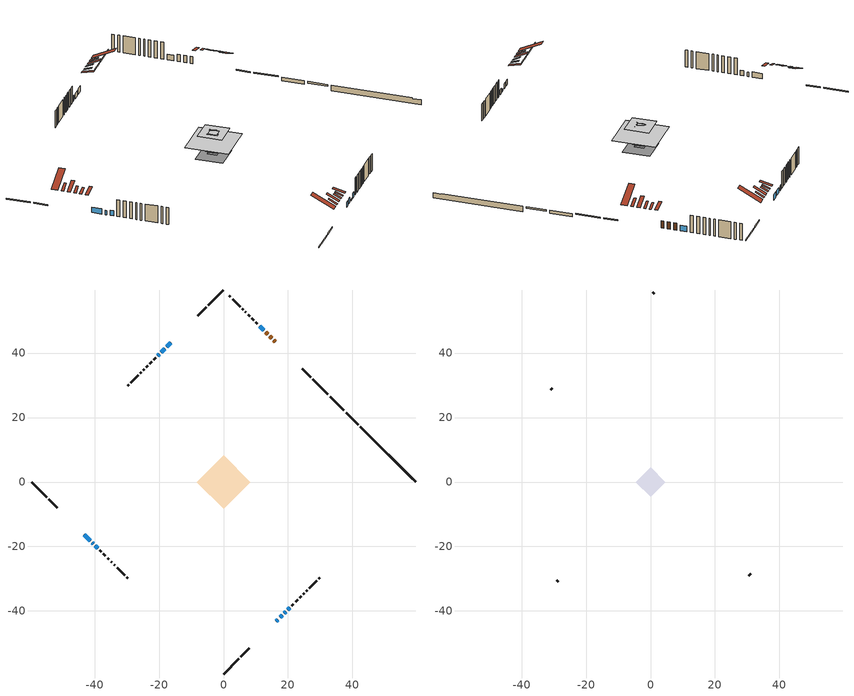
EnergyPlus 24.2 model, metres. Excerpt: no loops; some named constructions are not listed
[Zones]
conditioned space
 floor adiabatic (Floor5 construction): -2.42,0 0,2.42 2.42,0 0,-2.42 z0.31
 floor adiabatic (AdiabaticFloorConstruction): -8.24,0 0,8.24 8.24,0 0,-8.24 z2.75
 floor foundation (Slab1 construction): -5.19,0 0,5.19 5.19,0 0,-5.19 z-1.34
 floor foundation (Slab2 construction): -1.66,0 0,1.66 1.66,0 0,-1.66 z-0.15
 floor foundation (Slab2 construction 1): -1.77,0 0,1.77 1.77,0 0,-1.77 z-0.61
 wall outside (RimJoist1 construction): 0,-59.58 4.66,-54.92 / -59.58,0 -54.92,-4.66 / 0,59.58 -4.66,54.92 / 32.39,27.19 27.73,31.85 z0.31:0.61
 wall outside (RimJoist5 construction): 5.32,-54.26 7.97,-51.61 / -54.26,-5.32 -51.61,-7.97 / -5.32,54.26 -7.97,51.61 / 27.07,32.5 24.42,35.16 z0.31:0.61
 wall outside (AdiabaticWallConstruction 1): 16.07,43.51 15.57,44.01 / 14.92,44.66 14.4,45.17 / 13.75,45.83 13.14,46.44 z0.31:2.34
 wall outside (AdiabaticWallConstruction): 16.32,-43.26 16.9,-42.68 / -18.2,41.38 -19.35,40.23 / 19.95,-39.63 20.52,-39.06 z0.31:1.73; 17.55,-42.02 18.2,-41.38 / -20.01,39.57 -20.4,39.17 / -39.73,-19.84 -39.09,-20.49 z0.31:1.84; -43.26,-16.32 -41.32,-18.26 / -16.32,43.26 -17.55,42.03 / 12.49,47.09 11.19,48.39 z0.31:1.83; -40.66,-18.92 -40.39,-19.19 z0.31:1.53; 18.86,-40.72 19.29,-40.29 z0.31:0.77
 wall outside (Wall1 construction): 21.18,-38.4 21.69,-37.89 / -38.43,-21.15 -37.92,-21.66 / -21.06,38.52 -21.57,38.01 / 10.53,49.04 10.02,49.55 z0.31:5.19
 wall outside (Wall2 construction): 22.35,-37.23 22.97,-36.61 / -37.26,-22.32 -36.64,-22.94 / -22.23,37.35 -22.85,36.73 / 9.37,50.21 8.75,50.83 z0.31:5.19
 wall outside (Wall3 construction): 23.62,-35.95 24.08,-35.5 / -35.98,-23.59 -35.53,-24.05 / -23.51,36.07 -23.96,35.62 / 8.09,51.49 7.64,51.94 z0.31:5.19
 wall outside (Wall4 construction): 24.74,-34.84 24.98,-34.59 / -34.87,-24.71 -34.62,-24.96 / -24.62,34.96 -24.87,34.71 / 6.98,52.6 6.73,52.85 z0.31:5.19
 wall outside (Wall5 construction): 25.64,-33.94 25.91,-33.66 / -33.97,-25.61 -33.69,-25.89 / -25.52,34.05 -25.8,33.78 / 6.07,53.51 5.8,53.78 z0.31:5.19
 wall outside (Wall6 construction): 26.57,-33.01 28.91,-30.66 / -33.04,-26.54 -30.69,-28.88 / -26.45,33.12 -28.8,30.78 / 5.14,54.44 2.8,56.78 z0.31:5.19
 wall outside (Wall7 construction): 29.57,-30.01 29.89,-29.69 / -30.04,-29.54 -29.72,-29.86 / -29.45,30.13 -29.77,29.8 / 2.14,57.44 1.82,57.76 z0.31:5.19
 wall foundation (FoundationWall1 construction): 42.44,17.13,-1.34 42.44,17.13,0.26 57.87,1.71,0.26 57.87,1.71,0.07 59.58,0,0.07 59.58,0,-1.34
 wall foundation (FoundationWall2 construction): 41.79,17.79 38.02,21.56 z-0.15:0.31
 wall foundation (FoundationWall3 construction): 37.36,22.22 33.05,26.53 z-0.61:0.3
 window (WindowConstruction): 16.32,-43.26 16.9,-42.68 z0.31:1.73
 window (WindowConstruction 6): 17.55,-42.02 18.2,-41.38 z0.31:1.83
 window (WindowConstruction 7): -43.26,-16.32 -41.32,-18.26 z0.31:1.83
 window (WindowConstruction 8): -16.32,43.26 -17.54,42.03 z0.31:1.83
 window (WindowConstruction 10): -40.66,-18.92 -40.39,-19.19 z0.31:1.53
 window (WindowConstruction 1): -18.2,41.38 -19.35,40.23 z0.31:1.73
 window (WindowConstruction 9): 18.86,-40.72 19.29,-40.29 z0.31:0.77
 window (WindowConstruction 2): 12.48,47.09 11.19,48.39 z0.31:1.83
 window (WindowConstruction 3): -20.01,39.57 -20.4,39.17 z0.31:1.83
 window (WindowConstruction 4): 19.95,-39.63 20.52,-39.06 z0.31:1.73
 window (WindowConstruction 5): -39.73,-19.85 -39.09,-20.49 z0.31:1.83
 door (Door): 16.07,43.51 15.57,44.01 z0.31:2.34
 door (Door 1): 14.92,44.66 14.41,45.17 z0.31:2.34
 door (Door 2): 13.75,45.83 13.14,46.44 z0.31:2.34
 ceiling adiabatic (AdiabaticFloorConstruction): 0,-8.24 8.24,0 0,8.24 -8.24,0 z2.75
 roof outside (Roof2 construction): 10.98,-48.6,5.19 9.31,-46.94,6.36 8.85,-47.41,6.36 10.51,-49.07,5.19; -48.6,-10.98,5.19 -46.94,-9.31,6.36 -47.41,-8.85,6.36 -49.07,-10.51,5.19; -10.98,48.6,5.19 -9.31,46.94,6.36 -8.85,47.41,6.36 -10.51,49.07,5.19; 21.42,38.16,5.19 19.75,36.5,6.36 20.22,36.04,6.36 21.88,37.7,5.19
 roof outside (Roof3 construction): 12.29,-47.29,5.19 9.94,-44.94,6.85 9.28,-45.59,6.85 11.63,-47.95,5.19; -47.29,-12.29,5.19 -44.94,-9.94,6.85 -45.59,-9.28,6.85 -47.95,-11.63,5.19; -12.29,47.29,5.19 -9.94,44.94,6.85 -9.28,45.59,6.85 -11.63,47.95,5.19; 20.1,39.48,5.19 17.75,37.13,6.85 18.41,36.47,6.85 20.76,38.82,5.19
 roof outside (Roof4 construction): 13.34,-46.23,5.19 11.92,-44.81,6.19 11.52,-45.21,6.19 12.95,-46.63,5.19; -46.23,-13.34,5.19 -44.81,-11.92,6.19 -45.21,-11.52,6.19 -46.63,-12.95,5.19; -13.34,46.23,5.19 -11.92,44.81,6.19 -11.52,45.21,6.19 -12.95,46.63,5.19; 19.05,40.53,5.19 17.62,39.11,6.19 18.02,38.71,6.19 19.44,40.13,5.19
attic - vented
 floor to conditioned space (Floor1 construction Reversed): -4.63,0 0,4.63 4.63,0 0,-4.63 z5.19
 floor to conditioned space (Floor2 construction Reversed): -1.6,0 0,1.6 1.6,0 0,-1.6 z5.19
 floor to conditioned space (Floor3 construction Reversed): -1.26,0 0,1.26 1.26,0 0,-1.26 z5.19
 floor to conditioned space (Floor4 construction Reversed): -1.99,0 0,1.99 1.99,0 0,-1.99 z5.19
 wall outside (Wall8 construction): 30.55,-29.03 31.06,-28.52 / -29.06,-30.52 -28.55,-31.03 / -30.43,29.15 -30.94,28.64 / 1.16,58.41 0.66,58.92 z0.31:5.19
 roof outside (Roof1 construction): 9.85,-49.72,5.19 5.47,-45.34,8.28 4.25,-46.57,8.28 8.63,-50.95,5.19; -49.72,-9.85,5.19 -45.34,-5.47,8.28 -46.57,-4.25,8.28 -50.95,-8.63,5.19; -9.85,49.72,5.19 -5.47,45.34,8.28 -4.25,46.57,8.28 -8.63,50.95,5.19; 22.54,37.04,5.19 18.16,32.66,8.28 19.38,31.44,8.28 23.76,35.82,5.19
 roof outside (Roof5 construction): 14.41,-45.17,5.19 12.85,-43.61,5.92 12.44,-44.02,5.92 14,-45.58,5.19; -45.17,-14.41,5.19 -43.61,-12.85,5.92 -44.02,-12.44,5.92 -45.58,-14,5.19; -14.41,45.17,5.19 -12.85,43.61,5.92 -12.44,44.02,5.92 -14,45.58,5.19; 17.98,41.6,5.19 16.42,40.04,5.92 16.83,39.63,5.92 18.39,41.19,5.19
 roof outside (Roof6 construction): 15.67,-43.91,5.19 13.35,-41.6,6.01 12.75,-42.19,6.01 15.07,-44.51,5.19; -43.91,-15.67,5.19 -41.6,-13.35,6.01 -42.19,-12.75,6.01 -44.51,-15.07,5.19; -15.67,43.91,5.19 -13.35,41.6,6.01 -12.75,42.19,6.01 -15.07,44.51,5.19; 16.73,42.85,5.19 14.41,40.54,6.01 15.01,39.94,6.01 17.32,42.26,5.19
[Material] Roughness=Rough; Thermal Absorptance=0.9
Name | Thickness {m} | Conductivity {W/m-K} | Density {kg/m3} | Specific Heat {J/kg-K} | Solar Absorptance | Visible Absorptance
ceiling loosefill ins | 0.169333 | 0.0480833 | 16.02 | 1046.75 | 0.7 | 0.7
ceiling loosefill ins 1 | 0.0846667 | 0.0480833 | 16.02 | 1046.75 | 0.7 | 0.7
ceiling stud and cavity | 0.1397 | 0.138459 | 65.682 | 1177.47 | 0.7 | 0.7
ceiling stud and cavity 1 | 0.0889 | 0.9709 | 20.9862 | 1087.66 | 0.7 | 0.7
ceiling stud and cavity 2 | 0.0889 | 42.3981 | 6.31874 | 1174.65 | 0.7 | 0.7
ceiling stud and cavity 3 | 0.1397 | 1.08676 | 65.682 | 1177.47 | 0.7 | 0.7
gypsum board | 0.0127 | 0.160291 | 801 | 837.4 | 0.6 | 0.6
gypsum board 1 | 0.00254 | 0.160291 | 801 | 837.4 | 0.6 | 0.6
[Construction]
Floor1 construction: ceiling loosefill ins, ceiling stud and cavity, gypsum board
Floor2 construction: ceiling stud and cavity 1, gypsum board 1
Floor3 construction: ceiling stud and cavity 2, gypsum board 1
Floor4 construction: ceiling loosefill ins 1, ceiling stud and cavity 3, gypsum board
[EnergyManagementSystem:Program]
component_loads_program: Set loads_htg_walls = 0; Set loads_htg_rim_joists = 0; Set loads_htg_foundation_walls = 0; Set loads_htg_floors = 0; Set loads_htg_slabs = 0; Set loads_htg_ceilings = 0; Set loads_htg_roofs = 0; Set loads_htg_windows_conduction = 0; Set loads_htg_windows_solar = 0; Set loads_htg_doors = 0; Set loads_htg_skylights_conduction = 0; Set loads_htg_skylights_solar = 0; Set loads_htg_internal_mass = 0; Set loads_htg_intgains = 0; Set loads_htg_lighting = 0; Set loads_htg_infil = 0; Set loads_htg_mechvent = 0; Set loads_htg_natvent = 0; Set loads_htg_whf = 0; Set loads_htg_ducts = 0; Set loads_clg_walls = 0; Set loads_clg_rim_joists = 0; Set loads_clg_foundation_walls = 0; Set loads_clg_floors = 0; Set loads_clg_slabs = 0; Set loads_clg_ceilings = 0; Set loads_clg_roofs = 0; Set loads_clg_windows_conduction = 0; Set loads_clg_windows_solar = 0; Set loads_clg_doors = 0; Set loads_clg_skylights_conduction = 0; Set loads_clg_skylights_solar = 0; Set loads_clg_internal_mass = 0; Set loads_clg_intgains = 0; Set loads_clg_lighting = 0; Set loads_clg_infil = 0; Set loads_clg_mechvent = 0; Set loads_clg_natvent = 0; Set loads_clg_whf = 0; Set loads_clg_ducts = 0; Set hr_walls = 0; Set hr_walls = hr_walls + s_conv_33 + s_ig_33 + s_sol_33 + s_lgt_33 + s_surf_33; Set hr_walls = hr_walls + s_conv_34 + s_ig_34 + s_sol_34 + s_lgt_34 + s_surf_34; Set hr_walls = hr_walls + s_conv_35 + s_ig_35 + s_sol_35 + s_lgt_35 + s_surf_35; Set hr_walls = hr_walls + s_conv_36 + s_ig_36 + s_sol_36 + s_lgt_36 + s_surf_36; Set hr_walls = hr_walls + s_conv_37 + s_ig_37 + s_sol_37 + s_lgt_37 + s_surf_37; Set hr_walls = hr_walls + s_conv_38 + s_ig_38 + s_sol_38 + s_lgt_38 + s_surf_38; Set hr_walls = hr_walls + s_conv_39 + s_ig_39 + s_sol_39 + s_lgt_39 + s_surf_39; Set hr_walls = hr_walls + s_conv_40 + s_ig_40 + s_sol_40 + s_lgt_40 + s_surf_40; Set hr_walls = hr_walls + s_conv_41 + s_ig_41 + s_sol_41 + s_lgt_41 + s_surf_41; Set hr_walls = hr_walls + s_conv_42 + s_ig_42 + s_sol_42 + s_lgt_42 + s_surf_42; Set hr_walls = hr_walls + s_conv_43 + s_ig_43 + s_sol_43 + s_lgt_43 + s_surf_43; Set hr_walls = hr_walls + s_conv_44 + s_ig_44 + s_sol_44 + s_lgt_44 + s_surf_44; Set hr_walls = hr_walls + s_conv_45 + s_ig_45 + s_sol_45 + s_lgt_45 + s_surf_45; Set hr_walls = hr_walls + s_conv_46 + s_ig_46 + s_sol_46 + s_lgt_46 + s_surf_46; Set hr_walls = hr_walls + s_conv_47 + s_ig_47 + s_sol_47 + s_lgt_47 + s_surf_47; Set hr_walls = hr_walls + s_conv_48 + s_ig_48 + s_sol_48 + s_lgt_48 + s_surf_48; Set hr_walls = hr_walls + s_conv_49 + s_ig_49 + s_sol_49 + s_lgt_49 + s_surf_49; Set hr_walls = hr_walls + s_conv_50 + s_ig_50 + s_sol_50 + s_lgt_50 + s_surf_50; Set hr_walls = hr_walls + s_conv_51 + s_ig_51 + s_sol_51 + s_lgt_51 + s_surf_51; Set hr_walls = hr_walls + s_conv_52 + s_ig_52 + s_sol_52 + s_lgt_52 + s_surf_52; Set hr_walls = hr_walls + s_conv_53 + s_ig_53 + s_sol_53 + s_lgt_53 + s_surf_53; Set hr_walls = hr_walls + s_conv_54 + s_ig_54 + s_sol_54 + s_lgt_54 + s_surf_54; Set hr_walls = hr_walls + s_conv_55 + s_ig_55 + s_sol_55 + s_lgt_55 + s_surf_55; Set hr_walls = hr_walls + s_conv_56 + s_ig_56 + s_sol_56 + s_lgt_56 + s_surf_56; Set hr_walls = hr_walls + s_conv_57 + s_ig_57 + s_sol_57 + s_lgt_57 + s_surf_57; Set hr_walls = hr_walls + s_conv_58 + s_ig_58 + s_sol_58 + s_lgt_58 + s_surf_58; Set hr_walls = hr_walls + s_conv_59 + s_ig_59 + s_sol_59 + s_lgt_59 + s_surf_59; Set hr_walls = hr_walls + s_conv_60 + s_ig_60 + s_sol_60 + s_lgt_60 + s_surf_60; Set hr_rim_joists = 0; Set hr_rim_joists = hr_rim_joists + s_conv_10 + s_ig_10 + s_sol_10 + s_lgt_10 + s_surf_10; Set hr_rim_joists = hr_rim_joists + s_conv_11 + s_ig_11 + s_sol_11 + s_lgt_11 + s_surf_11; Set hr_rim_joists = hr_rim_joists + s_conv_12 + s_ig_12 + s_sol_12 + s_lgt_12 + s_surf_12; Set hr_rim_joists = hr_rim_joists + s_conv_13 + s_ig_13 + s_sol_13 + s_lgt_13 + s_surf_13; Set hr_rim_joists = hr_rim_joists + s_conv_14 + s_ig_14 + s_sol_14 + s_lgt_14 + s_surf_14; Set hr_rim_joists = hr_rim_joists + s_conv_15 + s_ig_15 + s_sol_15 + s_lgt_15 + s_surf_15; Set hr_rim_joists = hr_rim_joists + s_conv_16 + s_ig_16 + s_sol_16 + s_lgt_16 + s_surf_16; Set hr_rim_joists = hr_rim_joists + s_conv_17 + s_ig_17 + s_sol_17 + s_lgt_17 + s_surf_17; Set hr_foundation_walls = 0; Set hr_foundation_walls = hr_foundation_walls + s_conv_5 + s_ig_5 + s_sol_5 + s_lgt_5 + s_surf_5; Set hr_foundation_walls = hr_foundation_walls + s_conv_6 + s_ig_6 + s_sol_6 + s_lgt_6 + s_surf_6; Set hr_foundation_walls = hr_foundation_walls + s_conv_7 + s_ig_7 + s_sol_7 + s_lgt_7 + s_surf_7; Set hr_floors = 0; Set hr_floors = hr_floors + s_conv_4 + s_ig_4 + s_sol_4 + s_lgt_4 + s_surf_4; Set hr_slabs = 0; Set hr_slabs = hr_slabs + s_conv_30 + s_ig_30 + s_sol_30 + s_lgt_30 + s_surf_30; Set hr_slabs = hr_slabs + s_conv_31 + s_ig_31 + s_sol_31 + s_lgt_31 + s_surf_31; Set hr_slabs = hr_slabs + s_conv_32 + s_ig_32 + s_sol_32 + s_lgt_32 + s_surf_32; Set hr_ceilings = 0; Set hr_ceilings = hr_ceilings + s_conv + s_ig + s_sol + s_lgt + s_surf; Set hr_ceilings = hr_ceilings + s_conv_1 + s_ig_1 + s_sol_1 + s_lgt_1 + s_surf_1; Set hr_ceilings = hr_ceilings + s_conv_2 + s_ig_2 + s_sol_2 + s_lgt_2 + s_surf_2; Set hr_ceilings = hr_ceilings + s_conv_3 + s_ig_3 + s_sol_3 + s_lgt_3 + s_surf_3; Set hr_roofs = 0; Set hr_roofs = hr_roofs + s_conv_18 + s_ig_18 + s_sol_18 + s_lgt_18 + s_surf_18; Set hr_roofs = hr_roofs + s_conv_19 + s_ig_19 + s_sol_19 + s_lgt_19 + s_surf_19; Set hr_roofs = hr_roofs + s_conv_20 + s_ig_20 + s_sol_20 + s_lgt_20 + s_surf_20; Set hr_roofs = hr_roofs + s_conv_21 + s_ig_21 + s_sol_21 + s_lgt_21 + s_surf_21; Set hr_roofs = hr_roofs + s_conv_22 + s_ig_22 + s_sol_22 + s_lgt_22 + s_surf_22; Set hr_roofs = hr_roofs + s_conv_23 + s_ig_23 + s_sol_23 + s_lgt_23 + s_surf_23; Set hr_roofs = hr_roofs + s_conv_24 + s_ig_24 + s_sol_24 + s_lgt_24 + s_surf_24; Set hr_roofs = hr_roofs + s_conv_25 + s_ig_25 + s_sol_25 + s_lgt_25 + s_surf_25; Set hr_roofs = hr_roofs + s_conv_26 + s_ig_26 + s_sol_26 + s_lgt_26 + s_surf_26; Set hr_roofs = hr_roofs + s_conv_27 + s_ig_27 + s_sol_27 + s_lgt_27 + s_surf_27; Set hr_roofs = hr_roofs + s_conv_28 + s_ig_28 + s_sol_28 + s_lgt_28 + s_surf_28; Set hr_roofs = hr_roofs + s_conv_29 + s_ig_29 + s_sol_29 + s_lgt_29 + s_surf_29; Set hr_windows_conduction = 0; Set hr_windows_conduction = hr_windows_conduction + ss_conv_3; Set hr_windows_conduction = hr_windows_conduction + ss_ig_3; Set hr_windows_conduction = hr_windows_conduction + ss_surf_3; Set hr_windows_conduction = hr_windows_conduction + ss_conv_4; Set hr_windows_conduction = hr_windows_conduction + ss_ig_4; Set hr_windows_conduction = hr_windows_conduction + ss_surf_4; Set hr_windows_conduction = hr_windows_conduction + ss_conv_5; Set hr_windows_conduction = hr_windows_conduction + ss_ig_5; Set hr_windows_conduction = hr_windows_conduction + ss_surf_5; Set hr_windows_conduction = hr_windows_conduction + ss_conv_6; Set hr_windows_conduction = hr_windows_conduction + ss_ig_6; Set hr_windows_conduction = hr_windows_conduction + ss_surf_6; Set hr_windows_conduction = hr_windows_conduction + ss_conv_7; Set hr_windows_conduction = hr_windows_conduction + ss_ig_7; Set hr_windows_conduction = hr_windows_conduction + ss_surf_7; Set hr_windows_conduction = hr_windows_conduction + ss_conv_8; Set hr_windows_conduction = hr_windows_conduction + ss_ig_8; Set hr_windows_conduction = hr_windows_conduction + ss_surf_8; Set hr_windows_conduction = hr_windows_conduction + ss_conv_9; Set hr_windows_conduction = hr_windows_conduction + ss_ig_9; Set hr_windows_conduction = hr_windows_conduction + ss_surf_9; Set hr_windows_conduction = hr_windows_conduction + ss_conv_10; Set hr_windows_conduction = hr_windows_conduction + ss_ig_10; Set hr_windows_conduction = hr_windows_conduction + ss_surf_10; Set hr_windows_conduction = hr_windows_conduction + ss_conv_11; Set hr_windows_conduction = hr_windows_conduction + ss_ig_11; Set hr_windows_conduction = hr_windows_conduction + ss_surf_11; Set hr_windows_conduction = hr_windows_conduction + ss_conv_12; Set hr_windows_conduction = hr_windows_conduction + ss_ig_12; Set hr_windows_conduction = hr_windows_conduction + ss_surf_12; Set hr_windows_conduction = hr_windows_conduction + ss_conv_13; Set hr_windows_conduction = hr_windows_conduction + ss_ig_13; Set hr_windows_conduction = hr_windows_conduction + ss_surf_13; Set hr_windows_solar = 0; Set hr_windows_solar = hr_windows_solar - ss_trans_in * ZoneTimestep * 3600 + ss_back_out * ZoneTimestep * 3600 + ss_trans_out * ZoneTimestep * 3600; Set hr_windows_solar = hr_windows_solar - ss_trans_in_1 * ZoneTimestep * 3600 + ss_back_out_1 * ZoneTimestep * 3600 + ss_trans_out_1 * ZoneTimestep * 3600; Set hr_windows_solar = hr_windows_solar - ss_trans_in_2 * ZoneTimestep * 3600 + ss_back_out_2 * ZoneTimestep * 3600 + ss_trans_out_2 * ZoneTimestep * 3600; Set hr_windows_solar = hr_windows_solar - ss_trans_in_3 * ZoneTimestep * 3600 + ss_back_out_3 * ZoneTimestep * 3600 + ss_trans_out_3 * ZoneTimestep * 3600; Set hr_windows_solar = hr_windows_solar - ss_trans_in_4 * ZoneTimestep * 3600 + ss_back_out_4 * ZoneTimestep * 3600 + ss_trans_out_4 * ZoneTimestep * 3600; Set hr_windows_solar = hr_windows_solar - ss_trans_in_5 * ZoneTimestep * 3600 + ss_back_out_5 * ZoneTimestep * 3600 + ss_trans_out_5 * ZoneTimestep * 3600; Set hr_windows_solar = hr_windows_solar - ss_trans_in_6 * ZoneTimestep * 3600 + ss_back_out_6 * ZoneTimestep * 3600 + ss_trans_out_6 * ZoneTimestep * 3600; Set hr_windows_solar = hr_windows_solar - ss_trans_in_7 * ZoneTimestep * 3600 + ss_back_out_7 * ZoneTimestep * 3600 + ss_trans_out_7 * ZoneTimestep * 3600; Set hr_windows_solar = hr_windows_solar - ss_trans_in_8 * ZoneTimestep * 3600 + ss_back_out_8 * ZoneTimestep * 3600 + ss_trans_out_8 * ZoneTimestep * 3600; Set hr_windows_solar = hr_windows_solar - ss_trans_in_9 * ZoneTimestep * 3600 + ss_back_out_9 * ZoneTimestep * 3600 + ss_trans_out_9 * ZoneTimestep * 3600; Set hr_windows_solar = hr_windows_solar - ss_trans_in_10 * ZoneTimestep * 3600 + ss_back_out_10 * ZoneTimestep * 3600 + ss_trans_out_10 * ZoneTimestep * 3600; Set hr_doors = 0; Set hr_doors = hr_doors + ss_sol; Set hr_doors = hr_doors + ss_lgt; Set hr_doors = hr_doors + ss_conv; Set hr_doors = hr_doors + ss_ig; Set hr_doors = hr_doors + ss_surf; Set hr_doors = hr_doors + ss_sol_1; Set hr_doors = hr_doors + ss_lgt_1; Set hr_doors = hr_doors + ss_conv_1; Set hr_doors = hr_doors + ss_ig_1; Set hr_doors = hr_doors + ss_surf_1; Set hr_doors = hr_doors + ss_sol_2; Set hr_doors = hr_doors + ss_lgt_2; Set hr_doors = hr_doors + ss_conv_2; Set hr_doors = hr_doors + ss_ig_2; Set hr_doors = hr_doors + ss_surf_2; Set hr_skylights_conduction = 0; Set hr_skylights_solar = 0; Set hr_internal_mass = 0; Set hr_internal_mass = hr_internal_mass + s_conv_8 + s_ig_8 + s_sol_8 + s_lgt_8 + s_surf_8; Set hr_internal_mass = hr_internal_mass + s_conv_9 + s_ig_9 + s_sol_9 + s_lgt_9 + s_surf_9; Set hr_internal_mass = hr_internal_mass + im_conv + im_ig + im_sol + im_lgt + im_surf; Set hr_internal_mass = hr_internal_mass + im_conv_1 + im_ig_1 + im_sol_1 + im_lgt_1 + im_surf_1; Set hr_intgains = 0; Set hr_intgains = hr_intgains - ig_ee_conv - ig_ee_rad - ig_ee_conv_1 - ig_ee_rad_1 - ig_ee_conv_2 - ig_ee_rad_2 - ig_ee_conv_3 - ig_ee_rad_3 - ig_ee_conv_4 - ig_ee_rad_4 - ig_ee_conv_5 - ig_ee_rad_5 - ig_ee_conv_6 - ig_ee_rad_6 - ig_oe_conv - ig_oe_rad - ig_oe_conv_1 - ig_oe_rad_1 - ig_oe_conv_2 - ig_oe_rad_2 - ig_oe_conv_3 - ig_oe_rad_3 - ig_oe_conv_4 - ig_oe_rad_4 - ig_ppl_conv - ig_ppl_rad; Set hr_lighting = 0; Set hr_lighting = hr_lighting - ig_lgt_conv - ig_lgt_rad - ig_lgt_vis; Set hr_infil = 0; Set hr_infil = hr_infil - airflow_gain + airflow_loss; Set hr_natvent = 0; Set hr_natvent = hr_natvent - airflow_gain_1 + airflow_loss_1; Set hr_whf = 0; Set hr_whf = hr_whf - airflow_gain_2 + airflow_loss_2; Set hr_mechvent = 0; Set hr_mechvent = hr_mechvent - mv_conv - mv_rad - mv_conv_1 - mv_rad_1 - mv_conv_2 - mv_rad_2 - mv_conv_3 - mv_rad_3 - mv_conv_4 - mv_rad_4; Set hr_ducts = 0; Set hr_intgains = hr_intgains + dhw_loss * (1.0*(1-dhw_rtf) + 1.0*dhw_rtf); Set htg_mode = 0; Set clg_mode = 0; If (htg_load_cond > 0); Set htg_mode = 1.0; ElseIf (clg_load_cond > 0); Set clg_mode = 0.0; Else; Set htg_season = 0; Set clg_season = 0; If ((DayOfYear >= 1) && (DayOfYear <= 365)); Set clg_season = 1; EndIf; If ((DayOfYear >= 1) && (DayOfYear <= 365)); Set htg_season = 1; EndIf; If ((airflow_gain_1 <> 0) || (airflow_loss_1 <> 0)) && (clg_season == 1); Set clg_mode = 0.0; ElseIf ((airflow_gain_2 <> 0) || (airflow_loss_2 <> 0)) && (clg_season == 1); Set clg_mode = 0.0; Else; Set Tmid_setpoint = (htg_sp_s_1 + clg_sp_s_1) / 2; If (tin_s_1 > Tmid_setpoint) && (clg_season == 1); Set clg_mode = 0.0; ElseIf (tin_s_1 < Tmid_setpoint) && (htg_season == 1); Set htg_mode = 1.0; EndIf; EndIf; EndIf; Set loads_htg_walls = loads_htg_walls + (hr_walls * htg_mode * 1); Set loads_htg_rim_joists = loads_htg_rim_joists + (hr_rim_joists * htg_mode * 1); Set loads_htg_foundation_walls = loads_htg_foundation_walls + (hr_foundation_walls * htg_mode * 1); Set loads_htg_floors = loads_htg_floors + (hr_floors * htg_mode * 1); Set loads_htg_slabs = loads_htg_slabs + (hr_slabs * htg_mode * 1); Set loads_htg_ceilings = loads_htg_ceilings + (hr_ceilings * htg_mode * 1); Set loads_htg_roofs = loads_htg_roofs + (hr_roofs * htg_mode * 1); Set loads_htg_windows_conduction = loads_htg_windows_conduction + (hr_windows_conduction * htg_mode * 1); Set loads_htg_windows_solar = loads_htg_windows_solar + (hr_windows_solar * htg_mode * 1); Set loads_htg_doors = loads_htg_doors + (hr_doors * htg_mode * 1); Set loads_htg_skylights_conduction = loads_htg_skylights_conduction + (hr_skylights_conduction * htg_mode * 1); Set loads_htg_skylights_solar = loads_htg_skylights_solar + (hr_skylights_solar * htg_mode * 1); Set loads_htg_internal_mass = loads_htg_internal_mass + (hr_internal_mass * htg_mode * 1); Set loads_htg_intgains = loads_htg_intgains + (hr_intgains * htg_mode * 1); Set loads_htg_lighting = loads_htg_lighting + (hr_lighting * htg_mode * 1); Set loads_htg_infil = loads_htg_infil + (hr_infil * htg_mode * 1); Set loads_htg_mechvent = loads_htg_mechvent + (hr_mechvent * htg_mode * 1); Set loads_htg_natvent = loads_htg_natvent + (hr_natvent * htg_mode * 1); Set loads_htg_whf = loads_htg_whf + (hr_whf * htg_mode * 1); Set loads_htg_ducts = loads_htg_ducts + (hr_ducts * htg_mode * 1); Set loads_clg_walls = loads_clg_walls + (-hr_walls * clg_mode * 1); Set loads_clg_rim_joists = loads_clg_rim_joists + (-hr_rim_joists * clg_mode * 1); Set loads_clg_foundation_walls = loads_clg_foundation_walls + (-hr_foundation_walls * clg_mode * 1); Set loads_clg_floors = loads_clg_floors + (-hr_floors * clg_mode * 1); Set loads_clg_slabs = loads_clg_slabs + (-hr_slabs * clg_mode * 1); Set loads_clg_ceilings = loads_clg_ceilings + (-hr_ceilings * clg_mode * 1); Set loads_clg_roofs = loads_clg_roofs + (-hr_roofs * clg_mode * 1); Set loads_clg_windows_conduction = loads_clg_windows_conduction + (-hr_windows_conduction * clg_mode * 1); Set loads_clg_windows_solar = loads_clg_windows_solar + (-hr_windows_solar * clg_mode * 1); Set loads_clg_doors = loads_clg_doors + (-hr_doors * clg_mode * 1); Set loads_clg_skylights_conduction = loads_clg_skylights_conduction + (-hr_skylights_conduction * clg_mode * 1); Set loads_clg_skylights_solar = loads_clg_skylights_solar + (-hr_skylights_solar * clg_mode * 1); Set loads_clg_internal_mass = loads_clg_internal_mass + (-hr_internal_mass * clg_mode * 1); Set loads_clg_intgains = loads_clg_intgains + (-hr_intgains * clg_mode * 1); Set loads_clg_lighting = loads_clg_lighting + (-hr_lighting * clg_mode * 1); Set loads_clg_infil = loads_clg_infil + (-hr_infil * clg_mode * 1); Set loads_clg_mechvent = loads_clg_mechvent + (-hr_mechvent * clg_mode * 1); Set loads_clg_natvent = loads_clg_natvent + (-hr_natvent * clg_mode * 1); Set loads_clg_whf = loads_clg_whf + (-hr_whf * clg_mode * 1); Set loads_clg_ducts = loads_clg_ducts + (-hr_ducts * clg_mode * 1)
[EnergyManagementSystem:OutputVariable] Type of Data in Variable=Summed
Name | EMS Variable | Update Frequency | EMS Program or Subroutine | Units
boiler hydronic pump disaggregate htg primary | boiler_hydronic_pump_primary_htg | SystemTimestep | boiler_hydronic_pump_disaggregate_program | J
loads_htg_tot_peakload_outvar; loads_htg_tot_annual_outvar; Energy Management System Output Variable 1; Energy Management System Output Variable 45 | loads_htg_tot | ZoneTimestep | total_loads_program | J
loads_clg_tot_peakload_outvar; loads_clg_tot_annual_outvar; Energy Management System Output Variable 2; Energy Management System Output Variable 46 | loads_clg_tot | ZoneTimestep | total_loads_program | J
htg_unmet_hours_annual_outvar; Energy Management System Output Variable 3 | htg_unmet_hours | ZoneTimestep | unmet_hours_program | hr
clg_unmet_hours_annual_outvar; Energy Management System Output Variable 4 | clg_unmet_hours | ZoneTimestep | unmet_hours_program | hr
loads_htg_roofs_annual_outvar; Energy Management System Output Variable 5 | loads_htg_roofs | ZoneTimestep | component_loads_program | J
loads_htg_ceilings_annual_outvar; Energy Management System Output Variable 6 | loads_htg_ceilings | ZoneTimestep | component_loads_program | J
loads_htg_walls_annual_outvar; Energy Management System Output Variable 7 | loads_htg_walls | ZoneTimestep | component_loads_program | J
loads_htg_rim_joists_annual_outvar; Energy Management System Output Variable 8 | loads_htg_rim_joists | ZoneTimestep | component_loads_program | J
loads_htg_foundation_walls_annual_outvar; Energy Management System Output Variable 9 | loads_htg_foundation_walls | ZoneTimestep | component_loads_program | J
loads_htg_doors_annual_outvar; Energy Management System Output Variable 10 | loads_htg_doors | ZoneTimestep | component_loads_program | J
loads_htg_windows_conduction_annual_outvar; Energy Management System Output Variable 11 | loads_htg_windows_conduction | ZoneTimestep | component_loads_program | J
loads_htg_windows_solar_annual_outvar; Energy Management System Output Variable 12 | loads_htg_windows_solar | ZoneTimestep | component_loads_program | J
loads_htg_skylights_conduction_annual_outvar; Energy Management System Output Variable 13 | loads_htg_skylights_conduction | ZoneTimestep | component_loads_program | J
loads_htg_skylights_solar_annual_outvar; Energy Management System Output Variable 14 | loads_htg_skylights_solar | ZoneTimestep | component_loads_program | J
loads_htg_floors_annual_outvar; Energy Management System Output Variable 15 | loads_htg_floors | ZoneTimestep | component_loads_program | J
loads_htg_slabs_annual_outvar; Energy Management System Output Variable 16 | loads_htg_slabs | ZoneTimestep | component_loads_program | J
loads_htg_internal_mass_annual_outvar; Energy Management System Output Variable 17 | loads_htg_internal_mass | ZoneTimestep | component_loads_program | J
loads_htg_infil_annual_outvar; Energy Management System Output Variable 18 | loads_htg_infil | ZoneTimestep | component_loads_program | J
loads_htg_natvent_annual_outvar; Energy Management System Output Variable 19 | loads_htg_natvent | ZoneTimestep | component_loads_program | J
loads_htg_mechvent_annual_outvar; Energy Management System Output Variable 20 | loads_htg_mechvent | ZoneTimestep | component_loads_program | J
loads_htg_whf_annual_outvar; Energy Management System Output Variable 21 | loads_htg_whf | ZoneTimestep | component_loads_program | J
loads_htg_ducts_annual_outvar; Energy Management System Output Variable 22 | loads_htg_ducts | ZoneTimestep | component_loads_program | J
loads_htg_intgains_annual_outvar; Energy Management System Output Variable 23 | loads_htg_intgains | ZoneTimestep | component_loads_program | J
loads_htg_lighting_annual_outvar; Energy Management System Output Variable 24 | loads_htg_lighting | ZoneTimestep | component_loads_program | J
loads_clg_roofs_annual_outvar; Energy Management System Output Variable 25 | loads_clg_roofs | ZoneTimestep | component_loads_program | J
loads_clg_ceilings_annual_outvar; Energy Management System Output Variable 26 | loads_clg_ceilings | ZoneTimestep | component_loads_program | J
loads_clg_walls_annual_outvar; Energy Management System Output Variable 27 | loads_clg_walls | ZoneTimestep | component_loads_program | J
loads_clg_rim_joists_annual_outvar; Energy Management System Output Variable 28 | loads_clg_rim_joists | ZoneTimestep | component_loads_program | J
loads_clg_foundation_walls_annual_outvar; Energy Management System Output Variable 29 | loads_clg_foundation_walls | ZoneTimestep | component_loads_program | J
loads_clg_doors_annual_outvar; Energy Management System Output Variable 30 | loads_clg_doors | ZoneTimestep | component_loads_program | J
loads_clg_windows_conduction_annual_outvar; Energy Management System Output Variable 31 | loads_clg_windows_conduction | ZoneTimestep | component_loads_program | J
loads_clg_windows_solar_annual_outvar; Energy Management System Output Variable 32 | loads_clg_windows_solar | ZoneTimestep | component_loads_program | J
loads_clg_skylights_conduction_annual_outvar; Energy Management System Output Variable 33 | loads_clg_skylights_conduction | ZoneTimestep | component_loads_program | J
loads_clg_skylights_solar_annual_outvar; Energy Management System Output Variable 34 | loads_clg_skylights_solar | ZoneTimestep | component_loads_program | J
loads_clg_floors_annual_outvar; Energy Management System Output Variable 35 | loads_clg_floors | ZoneTimestep | component_loads_program | J
loads_clg_slabs_annual_outvar; Energy Management System Output Variable 36 | loads_clg_slabs | ZoneTimestep | component_loads_program | J
loads_clg_internal_mass_annual_outvar; Energy Management System Output Variable 37 | loads_clg_internal_mass | ZoneTimestep | component_loads_program | J
loads_clg_infil_annual_outvar; Energy Management System Output Variable 38 | loads_clg_infil | ZoneTimestep | component_loads_program | J
loads_clg_natvent_annual_outvar; Energy Management System Output Variable 39 | loads_clg_natvent | ZoneTimestep | component_loads_program | J
loads_clg_mechvent_annual_outvar; Energy Management System Output Variable 40 | loads_clg_mechvent | ZoneTimestep | component_loads_program | J
loads_clg_whf_annual_outvar; Energy Management System Output Variable 41 | loads_clg_whf | ZoneTimestep | component_loads_program | J
loads_clg_ducts_annual_outvar; Energy Management System Output Variable 42 | loads_clg_ducts | ZoneTimestep | component_loads_program | J
loads_clg_intgains_annual_outvar; Energy Management System Output Variable 43 | loads_clg_intgains | ZoneTimestep | component_loads_program | J
loads_clg_lighting_annual_outvar; Energy Management System Output Variable 44 | loads_clg_lighting | ZoneTimestep | component_loads_program | J
[Schedule:Day:Interval]
interior lighting schedule day: No, 01:00, 0.108182, 04:00, 0.0901515, 05:00, 0.0991667, 06:00, 0.162273, 07:00, 0.270455, 08:00, 0.342576, 10:00, 0.369621, 11:00, 0.351591, 12:00, 0.333561, 13:00, 0.324545, 14:00, 0.31553, 15:00, 0.333561, 16:00, 0.369621, 17:00, 0.450758, 18:00, 0.585985, 19:00, 0.775303, 20:00, 0.955606, 21:00, 0.991667, 22:00, 0.712197, 23:00, 0.360606, 24:00, 0.162273
interior lighting schedule day 1: No, 01:00, 0.100909, 04:00, 0.0840909, 05:00, 0.0925, 06:00, 0.151364, 07:00, 0.252273, 08:00, 0.319545, 10:00, 0.344773, 11:00, 0.327955, 12:00, 0.311136, 13:00, 0.302727, 14:00, 0.294318, 15:00, 0.311136, 16:00, 0.344773, 17:00, 0.420455, 18:00, 0.546591, 19:00, 0.723182, 20:00, 0.891364, 21:00, 0.925, 22:00, 0.664318, 23:00, 0.336364, 24:00, 0.151364
interior lighting schedule day 2: No, 01:00, 0.0927273, 04:00, 0.0772727, 05:00, 0.085, 06:00, 0.139091, 07:00, 0.231818, 08:00, 0.293636, 10:00, 0.316818, 11:00, 0.301364, 12:00, 0.285909, 13:00, 0.278182, 14:00, 0.270455, 15:00, 0.285909, 16:00, 0.316818, 17:00, 0.386364, 18:00, 0.502273, 19:00, 0.664545, 20:00, 0.819091, 21:00, 0.85, 22:00, 0.610455, 23:00, 0.309091, 24:00, 0.139091
interior lighting schedule day 3: No, 01:00, 0.0845455, 04:00, 0.0704545, 05:00, 0.0775, 06:00, 0.126818, 07:00, 0.211364, 08:00, 0.267727, 10:00, 0.288864, 11:00, 0.274773, 12:00, 0.260682, 13:00, 0.253636, 14:00, 0.246591, 15:00, 0.260682, 16:00, 0.288864, 17:00, 0.352273, 18:00, 0.457955, 19:00, 0.605909, 20:00, 0.746818, 21:00, 0.775, 22:00, 0.556591, 23:00, 0.281818, 24:00, 0.126818
interior lighting schedule day 4: No, 01:00, 0.0763636, 04:00, 0.0636364, 05:00, 0.07, 06:00, 0.114545, 07:00, 0.190909, 08:00, 0.241818, 10:00, 0.260909, 11:00, 0.248182, 12:00, 0.235455, 13:00, 0.229091, 14:00, 0.222727, 15:00, 0.235455, 16:00, 0.260909, 17:00, 0.318182, 18:00, 0.413636, 19:00, 0.547273, 20:00, 0.674545, 21:00, 0.7, 22:00, 0.502727, 23:00, 0.254545, 24:00, 0.114545
interior lighting schedule day 5: No, 01:00, 0.0727273, 04:00, 0.0606061, 05:00, 0.0666667, 06:00, 0.109091, 07:00, 0.181818, 08:00, 0.230303, 10:00, 0.248485, 11:00, 0.236364, 12:00, 0.224242, 13:00, 0.218182, 14:00, 0.212121, 15:00, 0.224242, 16:00, 0.248485, 17:00, 0.30303, 18:00, 0.393939, 19:00, 0.521212, 20:00, 0.642424, 21:00, 0.666667, 22:00, 0.478788, 23:00, 0.242424, 24:00, 0.109091
interior lighting schedule day 6: No, 01:00, 0.0745455, 04:00, 0.0621212, 05:00, 0.0683333, 06:00, 0.111818, 07:00, 0.186364, 08:00, 0.236061, 10:00, 0.254697, 11:00, 0.242273, 12:00, 0.229848, 13:00, 0.223636, 14:00, 0.217424, 15:00, 0.229848, 16:00, 0.254697, 17:00, 0.310606, 18:00, 0.403788, 19:00, 0.534242, 20:00, 0.658485, 21:00, 0.683333, 22:00, 0.490758, 23:00, 0.248485, 24:00, 0.111818
interior lighting schedule day 7: No, 01:00, 0.08, 04:00, 0.0666667, 05:00, 0.0733333, 06:00, 0.12, 07:00, 0.2, 08:00, 0.253333, 10:00, 0.273333, 11:00, 0.26, 12:00, 0.246667, 13:00, 0.24, 14:00, 0.233333, 15:00, 0.246667, 16:00, 0.273333, 17:00, 0.333333, 18:00, 0.433333, 19:00, 0.573333, 20:00, 0.706667, 21:00, 0.733333, 22:00, 0.526667, 23:00, 0.266667, 24:00, 0.12
interior lighting schedule day 8: No, 01:00, 0.0890909, 04:00, 0.0742424, 05:00, 0.0816667, 06:00, 0.133636, 07:00, 0.222727, 08:00, 0.282121, 10:00, 0.304394, 11:00, 0.289545, 12:00, 0.274697, 13:00, 0.267273, 14:00, 0.259848, 15:00, 0.274697, 16:00, 0.304394, 17:00, 0.371212, 18:00, 0.482576, 19:00, 0.638485, 20:00, 0.78697, 21:00, 0.816667, 22:00, 0.586515, 23:00, 0.29697, 24:00, 0.133636
interior lighting schedule day 9: No, 01:00, 0.0972727, 04:00, 0.0810606, 05:00, 0.0891667, 06:00, 0.145909, 07:00, 0.243182, 08:00, 0.30803, 10:00, 0.332348, 11:00, 0.316136, 12:00, 0.299924, 13:00, 0.291818, 14:00, 0.283712, 15:00, 0.299924, 16:00, 0.332348, 17:00, 0.405303, 18:00, 0.526894, 19:00, 0.697121, 20:00, 0.859242, 21:00, 0.891667, 22:00, 0.640379, 23:00, 0.324242, 24:00, 0.145909
interior lighting schedule day 10: No, 01:00, 0.105455, 04:00, 0.0878788, 05:00, 0.0966667, 06:00, 0.158182, 07:00, 0.263636, 08:00, 0.333939, 10:00, 0.360303, 11:00, 0.342727, 12:00, 0.325152, 13:00, 0.316364, 14:00, 0.307576, 15:00, 0.325152, 16:00, 0.360303, 17:00, 0.439394, 18:00, 0.571212, 19:00, 0.755758, 20:00, 0.931515, 21:00, 0.966667, 22:00, 0.694242, 23:00, 0.351515, 24:00, 0.158182
interior lighting schedule day 11: No, 01:00, 0.109091, 04:00, 0.0909091, 05:00, 0.1, 06:00, 0.163636, 07:00, 0.272727, 08:00, 0.345455, 10:00, 0.372727, 11:00, 0.354545, 12:00, 0.336364, 13:00, 0.327273, 14:00, 0.318182, 15:00, 0.336364, 16:00, 0.372727, 17:00, 0.454545, 18:00, 0.590909, 19:00, 0.781818, 20:00, 0.963636, 21:00, 1, 22:00, 0.718182, 23:00, 0.363636, 24:00, 0.163636
interior lighting schedule default day; occupants schedule default day; clothes dryer schedule default day; cooking range schedule default day; mech vent bath fan 0 schedule default day; misc plug loads schedule default day; general water use schedule default day; clothes dryer exhaust 0 schedule default day; cooling season schedule day; cooling season schedule day 2; cooling season schedule default day; exterior lighting schedule default day; natural vent schedule default day: No, 24:00, 0
occupants schedule day: No, 05:00, 0.426829, 06:00, 0.719512, 07:00, 1, 08:00, 0.670732, 09:00, 0.329268, 14:00, 0.170732, 15:00, 0.231707, 16:00, 0.329268, 17:00, 0.5, 18:00, 0.670732, 19:00, 0.829268, 21:00, 1, 22:00, 0.853659, 23:00, 0.646341, 24:00, 0.426829
clothes dryer schedule day; clothes dryer exhaust 0 schedule day: No, 01:00, 0.123457, 02:00, 0.0740741, 03:00, 0.0493827, 04:00, 0.0246914, 05:00, 0.0493827, 06:00, 0.0740741, 07:00, 0.197531, 08:00, 0.395062, 09:00, 0.592593, 10:00, 0.839506, 11:00, 0.962963, 12:00, 1, 13:00, 0.91358, 14:00, 0.82716, 15:00, 0.716049, 16:00, 0.753086, 17:00, 0.679012, 18:00, 0.666667, 20:00, 0.62963, 21:00, 0.641975, 22:00, 0.666667, 23:00, 0.54321, 24:00, 0.296296
cooking range schedule day: No, 05:00, 0.0597015, 06:00, 0.11194, 07:00, 0.171642, 08:00, 0.291045, 11:00, 0.343284, 12:00, 0.402985, 13:00, 0.462687, 14:00, 0.343284, 15:00, 0.291045, 16:00, 0.402985, 17:00, 0.567164, 18:00, 1, 19:00, 0.850746, 20:00, 0.432836, 21:00, 0.291045, 22:00, 0.231343, 23:00, 0.171642, 24:00, 0.11194
mech vent bath fan 0 schedule day: No, 07:00, 0, 08:00, 1, 09:00, 0.2, 24:00, 0
misc plug loads schedule day: No, 06:00, 0.705882, 07:00, 0.745098, 08:00, 0.803922, 15:00, 0.823529, 16:00, 0.862745, 17:00, 0.921569, 18:00, 0.980392, 19:00, 1, 20:00, 0.980392, 21:00, 0.941176, 22:00, 0.862745, 23:00, 0.784314, 24:00, 0.72549
general water use schedule day: No, 01:00, 0.315068, 03:00, 0.287671, 04:00, 0.342466, 05:00, 0.369863, 06:00, 0.520548, 07:00, 0.60274, 08:00, 0.534247, 10:00, 0.506849, 11:00, 0.465753, 14:00, 0.479452, 15:00, 0.534247, 16:00, 0.589041, 17:00, 0.69863, 18:00, 0.876712, 19:00, 0.890411, 20:00, 0.986301, 21:00, 1, 22:00, 0.863014, 23:00, 0.616438, 24:00, 0.465753
cooling season schedule day 1: No, 24:00, 1
exterior lighting schedule day: No, 01:00, 0.566667, 03:00, 0.524167, 05:00, 0.495833, 06:00, 0.5525, 07:00, 0.623333, 08:00, 0.580833, 09:00, 0.439167, 10:00, 0.354167, 12:00, 0.34, 13:00, 0.354167, 14:00, 0.396667, 15:00, 0.425, 16:00, 0.495833, 17:00, 0.623333, 18:00, 0.793333, 19:00, 0.906667, 20:00, 0.963333, 21:00, 0.991667, 22:00, 0.920833, 23:00, 0.793333, 24:00, 0.665833
exterior lighting schedule day 1: No, 01:00, 0.528571, 03:00, 0.488929, 05:00, 0.4625, 06:00, 0.515357, 07:00, 0.581429, 08:00, 0.541786, 09:00, 0.409643, 10:00, 0.330357, 12:00, 0.317143, 13:00, 0.330357, 14:00, 0.37, 15:00, 0.396429, 16:00, 0.4625, 17:00, 0.581429, 18:00, 0.74, 19:00, 0.845714, 20:00, 0.898571, 21:00, 0.925, 22:00, 0.858929, 23:00, 0.74, 24:00, 0.621071
exterior lighting schedule day 10: No, 01:00, 0.552381, 03:00, 0.510952, 05:00, 0.483333, 06:00, 0.538571, 07:00, 0.607619, 08:00, 0.56619, 09:00, 0.428095, 10:00, 0.345238, 12:00, 0.331429, 13:00, 0.345238, 14:00, 0.386667, 15:00, 0.414286, 16:00, 0.483333, 17:00, 0.607619, 18:00, 0.773333, 19:00, 0.88381, 20:00, 0.939048, 21:00, 0.966667, 22:00, 0.897619, 23:00, 0.773333, 24:00, 0.649048
exterior lighting schedule day 11: No, 01:00, 0.571429, 03:00, 0.528571, 05:00, 0.5, 06:00, 0.557143, 07:00, 0.628571, 08:00, 0.585714, 09:00, 0.442857, 10:00, 0.357143, 12:00, 0.342857, 13:00, 0.357143, 14:00, 0.4, 15:00, 0.428571, 16:00, 0.5, 17:00, 0.628571, 18:00, 0.8, 19:00, 0.914286, 20:00, 0.971429, 21:00, 1, 22:00, 0.928571, 23:00, 0.8, 24:00, 0.671429
exterior lighting schedule day 2: No, 01:00, 0.485714, 03:00, 0.449286, 05:00, 0.425, 06:00, 0.473571, 07:00, 0.534286, 08:00, 0.497857, 09:00, 0.376429, 10:00, 0.303571, 12:00, 0.291429, 13:00, 0.303571, 14:00, 0.34, 15:00, 0.364286, 16:00, 0.425, 17:00, 0.534286, 18:00, 0.68, 19:00, 0.777143, 20:00, 0.825714, 21:00, 0.85, 22:00, 0.789286, 23:00, 0.68, 24:00, 0.570714
exterior lighting schedule day 3: No, 01:00, 0.442857, 03:00, 0.409643, 05:00, 0.3875, 06:00, 0.431786, 07:00, 0.487143, 08:00, 0.453929, 09:00, 0.343214, 10:00, 0.276786, 12:00, 0.265714, 13:00, 0.276786, 14:00, 0.31, 15:00, 0.332143, 16:00, 0.3875, 17:00, 0.487143, 18:00, 0.62, 19:00, 0.708571, 20:00, 0.752857, 21:00, 0.775, 22:00, 0.719643, 23:00, 0.62, 24:00, 0.520357
exterior lighting schedule day 4: No, 01:00, 0.4, 03:00, 0.37, 05:00, 0.35, 06:00, 0.39, 07:00, 0.44, 08:00, 0.41, 09:00, 0.31, 10:00, 0.25, 12:00, 0.24, 13:00, 0.25, 14:00, 0.28, 15:00, 0.3, 16:00, 0.35, 17:00, 0.44, 18:00, 0.56, 19:00, 0.64, 20:00, 0.68, 21:00, 0.7, 22:00, 0.65, 23:00, 0.56, 24:00, 0.47
exterior lighting schedule day 5: No, 01:00, 0.380952, 03:00, 0.352381, 05:00, 0.333333, 06:00, 0.371429, 07:00, 0.419048, 08:00, 0.390476, 09:00, 0.295238, 10:00, 0.238095, 12:00, 0.228571, 13:00, 0.238095, 14:00, 0.266667, 15:00, 0.285714, 16:00, 0.333333, 17:00, 0.419048, 18:00, 0.533333, 19:00, 0.609524, 20:00, 0.647619, 21:00, 0.666667, 22:00, 0.619048, 23:00, 0.533333, 24:00, 0.447619
exterior lighting schedule day 6: No, 01:00, 0.390476, 03:00, 0.36119, 05:00, 0.341667, 06:00, 0.380714, 07:00, 0.429524, 08:00, 0.400238, 09:00, 0.302619, 10:00, 0.244048, 12:00, 0.234286, 13:00, 0.244048, 14:00, 0.273333, 15:00, 0.292857, 16:00, 0.341667, 17:00, 0.429524, 18:00, 0.546667, 19:00, 0.624762, 20:00, 0.66381, 21:00, 0.683333, 22:00, 0.634524, 23:00, 0.546667, 24:00, 0.45881
exterior lighting schedule day 7: No, 01:00, 0.419048, 03:00, 0.387619, 05:00, 0.366667, 06:00, 0.408571, 07:00, 0.460952, 08:00, 0.429524, 09:00, 0.324762, 10:00, 0.261905, 12:00, 0.251429, 13:00, 0.261905, 14:00, 0.293333, 15:00, 0.314286, 16:00, 0.366667, 17:00, 0.460952, 18:00, 0.586667, 19:00, 0.670476, 20:00, 0.712381, 21:00, 0.733333, 22:00, 0.680952, 23:00, 0.586667, 24:00, 0.492381
exterior lighting schedule day 8: No, 01:00, 0.466667, 03:00, 0.431667, 05:00, 0.408333, 06:00, 0.455, 07:00, 0.513333, 08:00, 0.478333, 09:00, 0.361667, 10:00, 0.291667, 12:00, 0.28, 13:00, 0.291667, 14:00, 0.326667, 15:00, 0.35, 16:00, 0.408333, 17:00, 0.513333, 18:00, 0.653333, 19:00, 0.746667, 20:00, 0.793333, 21:00, 0.816667, 22:00, 0.758333, 23:00, 0.653333, 24:00, 0.548333
exterior lighting schedule day 9: No, 01:00, 0.509524, 03:00, 0.47131, 05:00, 0.445833, 06:00, 0.496786, 07:00, 0.560476, 08:00, 0.522262, 09:00, 0.394881, 10:00, 0.318452, 12:00, 0.305714, 13:00, 0.318452, 14:00, 0.356667, 15:00, 0.382143, 16:00, 0.445833, 17:00, 0.560476, 18:00, 0.713333, 19:00, 0.815238, 20:00, 0.86619, 21:00, 0.891667, 22:00, 0.827976, 23:00, 0.713333, 24:00, 0.59869
[Schedule:Week:Daily]
clothes dryer exhaust 0 schedule Week Rule - Jan1-Dec31: clothes dryer exhaust 0 schedule day, clothes dryer exhaust 0 schedule day, clothes dryer exhaust 0 schedule day, clothes dryer exhaust 0 schedule day, clothes dryer exhaust 0 schedule day, clothes dryer exhaust 0 schedule day, clothes dryer exhaust 0 schedule day, clothes dryer exhaust 0 schedule default day, clothes dryer exhaust 0 schedule default day, clothes dryer exhaust 0 schedule default day, clothes dryer exhaust 0 schedule default day, clothes dryer exhaust 0 schedule default day
cooling season schedule Week Rule - Jan1-May26: cooling season schedule day, cooling season schedule day, cooling season schedule day, cooling season schedule day, cooling season schedule day, cooling season schedule day, cooling season schedule day, cooling season schedule default day, cooling season schedule default day, cooling season schedule default day, cooling season schedule default day, cooling season schedule default day
cooling season schedule Week Rule - May27-Jun2: cooling season schedule day, cooling season schedule day, cooling season schedule day, cooling season schedule day, cooling season schedule day, cooling season schedule day 1, cooling season schedule day 1, cooling season schedule default day, cooling season schedule default day, cooling season schedule default day, cooling season schedule default day, cooling season schedule default day
cooling season schedule Week Rule - Jun3-Aug25: cooling season schedule day 1, cooling season schedule day 1, cooling season schedule day 1, cooling season schedule day 1, cooling season schedule day 1, cooling season schedule day 1, cooling season schedule day 1, cooling season schedule default day, cooling season schedule default day, cooling season schedule default day, cooling season schedule default day, cooling season schedule default day
cooling season schedule Week Rule - Aug26-Sep1: cooling season schedule day 1, cooling season schedule day 1, cooling season schedule day 1, cooling season schedule day 1, cooling season schedule day 1, cooling season schedule day 1, cooling season schedule day 2, cooling season schedule default day, cooling season schedule default day, cooling season schedule default day, cooling season schedule default day, cooling season schedule default day
cooling season schedule Week Rule - Sep2-Dec31: cooling season schedule day 2, cooling season schedule day 2, cooling season schedule day 2, cooling season schedule day 2, cooling season schedule day 2, cooling season schedule day 2, cooling season schedule day 2, cooling season schedule default day, cooling season schedule default day, cooling season schedule default day, cooling season schedule default day, cooling season schedule default day
exterior lighting schedule Week Rule - Feb25-Mar3: exterior lighting schedule day 1, exterior lighting schedule day 1, exterior lighting schedule day 1, exterior lighting schedule day 1, exterior lighting schedule day 2, exterior lighting schedule day 2, exterior lighting schedule day 2, exterior lighting schedule default day, exterior lighting schedule default day, exterior lighting schedule default day, exterior lighting schedule default day, exterior lighting schedule default day
exterior lighting schedule Week Rule - Mar4-Mar31: exterior lighting schedule day 2, exterior lighting schedule day 2, exterior lighting schedule day 2, exterior lighting schedule day 2, exterior lighting schedule day 2, exterior lighting schedule day 2, exterior lighting schedule day 2, exterior lighting schedule default day, exterior lighting schedule default day, exterior lighting schedule default day, exterior lighting schedule default day, exterior lighting schedule default day
exterior lighting schedule Week Rule - Apr1-Apr28: exterior lighting schedule day 3, exterior lighting schedule day 3, exterior lighting schedule day 3, exterior lighting schedule day 3, exterior lighting schedule day 3, exterior lighting schedule day 3, exterior lighting schedule day 3, exterior lighting schedule default day, exterior lighting schedule default day, exterior lighting schedule default day, exterior lighting schedule default day, exterior lighting schedule default day
exterior lighting schedule Week Rule - Apr29-May5: exterior lighting schedule day 3, exterior lighting schedule day 3, exterior lighting schedule day 4, exterior lighting schedule day 4, exterior lighting schedule day 4, exterior lighting schedule day 4, exterior lighting schedule day 4, exterior lighting schedule default day, exterior lighting schedule default day, exterior lighting schedule default day, exterior lighting schedule default day, exterior lighting schedule default day
exterior lighting schedule Week Rule - May6-May26: exterior lighting schedule day 4, exterior lighting schedule day 4, exterior lighting schedule day 4, exterior lighting schedule day 4, exterior lighting schedule day 4, exterior lighting schedule day 4, exterior lighting schedule day 4, exterior lighting schedule default day, exterior lighting schedule default day, exterior lighting schedule default day, exterior lighting schedule default day, exterior lighting schedule default day
exterior lighting schedule Week Rule - May27-Jun2: exterior lighting schedule day 4, exterior lighting schedule day 4, exterior lighting schedule day 4, exterior lighting schedule day 4, exterior lighting schedule day 4, exterior lighting schedule day 5, exterior lighting schedule day 5, exterior lighting schedule default day, exterior lighting schedule default day, exterior lighting schedule default day, exterior lighting schedule default day, exterior lighting schedule default day
exterior lighting schedule Week Rule - Jun3-Jun30: exterior lighting schedule day 5, exterior lighting schedule day 5, exterior lighting schedule day 5, exterior lighting schedule day 5, exterior lighting schedule day 5, exterior lighting schedule day 5, exterior lighting schedule day 5, exterior lighting schedule default day, exterior lighting schedule default day, exterior lighting schedule default day, exterior lighting schedule default day, exterior lighting schedule default day
exterior lighting schedule Week Rule - Jul1-Jul28: exterior lighting schedule day 6, exterior lighting schedule day 6, exterior lighting schedule day 6, exterior lighting schedule day 6, exterior lighting schedule day 6, exterior lighting schedule day 6, exterior lighting schedule day 6, exterior lighting schedule default day, exterior lighting schedule default day, exterior lighting schedule default day, exterior lighting schedule default day, exterior lighting schedule default day
exterior lighting schedule Week Rule - Jul29-Aug4: exterior lighting schedule day 6, exterior lighting schedule day 6, exterior lighting schedule day 6, exterior lighting schedule day 7, exterior lighting schedule day 7, exterior lighting schedule day 7, exterior lighting schedule day 7, exterior lighting schedule default day, exterior lighting schedule default day, exterior lighting schedule default day, exterior lighting schedule default day, exterior lighting schedule default day
exterior lighting schedule Week Rule - Aug5-Aug25: exterior lighting schedule day 7, exterior lighting schedule day 7, exterior lighting schedule day 7, exterior lighting schedule day 7, exterior lighting schedule day 7, exterior lighting schedule day 7, exterior lighting schedule day 7, exterior lighting schedule default day, exterior lighting schedule default day, exterior lighting schedule default day, exterior lighting schedule default day, exterior lighting schedule default day
exterior lighting schedule Week Rule - Aug26-Sep1: exterior lighting schedule day 7, exterior lighting schedule day 7, exterior lighting schedule day 7, exterior lighting schedule day 7, exterior lighting schedule day 7, exterior lighting schedule day 7, exterior lighting schedule day 8, exterior lighting schedule default day, exterior lighting schedule default day, exterior lighting schedule default day, exterior lighting schedule default day, exterior lighting schedule default day
exterior lighting schedule Week Rule - Sep2-Sep29: exterior lighting schedule day 8, exterior lighting schedule day 8, exterior lighting schedule day 8, exterior lighting schedule day 8, exterior lighting schedule day 8, exterior lighting schedule day 8, exterior lighting schedule day 8, exterior lighting schedule default day, exterior lighting schedule default day, exterior lighting schedule default day, exterior lighting schedule default day, exterior lighting schedule default day
exterior lighting schedule Week Rule - Sep30-Oct6: exterior lighting schedule day 8, exterior lighting schedule day 9, exterior lighting schedule day 9, exterior lighting schedule day 9, exterior lighting schedule day 9, exterior lighting schedule day 9, exterior lighting schedule day 9, exterior lighting schedule default day, exterior lighting schedule default day, exterior lighting schedule default day, exterior lighting schedule default day, exterior lighting schedule default day
exterior lighting schedule Week Rule - Oct7-Oct27: exterior lighting schedule day 9, exterior lighting schedule day 9, exterior lighting schedule day 9, exterior lighting schedule day 9, exterior lighting schedule day 9, exterior lighting schedule day 9, exterior lighting schedule day 9, exterior lighting schedule default day, exterior lighting schedule default day, exterior lighting schedule default day, exterior lighting schedule default day, exterior lighting schedule default day
exterior lighting schedule Week Rule - Oct28-Nov3: exterior lighting schedule day 9, exterior lighting schedule day 9, exterior lighting schedule day 9, exterior lighting schedule day 9, exterior lighting schedule day 10, exterior lighting schedule day 10, exterior lighting schedule day 10, exterior lighting schedule default day, exterior lighting schedule default day, exterior lighting schedule default day, exterior lighting schedule default day, exterior lighting schedule default day
exterior lighting schedule Week Rule - Nov4-Nov24: exterior lighting schedule day 10, exterior lighting schedule day 10, exterior lighting schedule day 10, exterior lighting schedule day 10, exterior lighting schedule day 10, exterior lighting schedule day 10, exterior lighting schedule day 10, exterior lighting schedule default day, exterior lighting schedule default day, exterior lighting schedule default day, exterior lighting schedule default day, exterior lighting schedule default day
exterior lighting schedule Week Rule - Nov25-Dec1: exterior lighting schedule day 10, exterior lighting schedule day 10, exterior lighting schedule day 10, exterior lighting schedule day 10, exterior lighting schedule day 10, exterior lighting schedule day 10, exterior lighting schedule day 11, exterior lighting schedule default day, exterior lighting schedule default day, exterior lighting schedule default day, exterior lighting schedule default day, exterior lighting schedule default day
exterior lighting schedule Week Rule - Dec2-Dec31: exterior lighting schedule day 11, exterior lighting schedule day 11, exterior lighting schedule day 11, exterior lighting schedule day 11, exterior lighting schedule day 11, exterior lighting schedule day 11, exterior lighting schedule day 11, exterior lighting schedule default day, exterior lighting schedule default day, exterior lighting schedule default day, exterior lighting schedule default day, exterior lighting schedule default day
natural vent schedule Week Rule - Jan1-Dec31: natural vent schedule default day, natural vent schedule default day, natural vent schedule default day, natural vent schedule default day, natural vent schedule default day, natural vent schedule default day, natural vent schedule default day, natural vent schedule default day, natural vent schedule default day, natural vent schedule default day, natural vent schedule default day, natural vent schedule default day
[Schedule:Year]
clothes dryer exhaust 0 schedule: clothes dryer exhaust 0 schedule Week Rule - Jan1-Dec31, 1, 1, 12, 31
cooling season schedule: cooling season schedule Week Rule - Jan1-May26, 1, 1, 5, 26, cooling season schedule Week Rule - May27-Jun2, 5, 27, 6, 2, cooling season schedule Week Rule - Jun3-Aug25, 6, 3, 8, 25, cooling season schedule Week Rule - Aug26-Sep1, 8, 26, 9, 1, cooling season schedule Week Rule - Sep2-Dec31, 9, 2, 12, 31
natural vent schedule: natural vent schedule Week Rule - Jan1-Dec31, 1, 1, 12, 31
